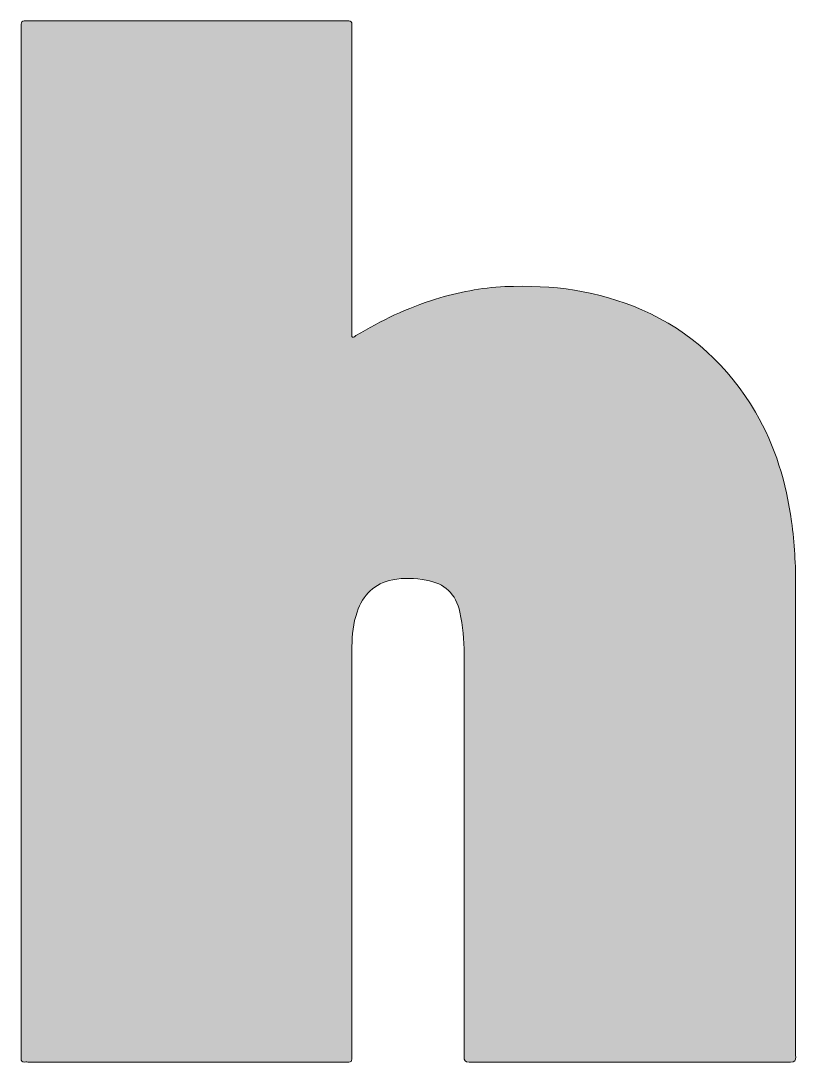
# Model space of a CAD drawing. Extents: x 497 to 1432, y -1294 to -588.
# Drawn here: x 497 to 931, y -1294 to -711 of the extents above; entities that cross this region are included whole.
import ezdxf

# ---------------------------------------------------------------- set-up
doc = ezdxf.new("R2010")
doc.units = 0
doc.header["$MEASUREMENT"] = 0
doc.layers.add('katman 1', color=7, linetype='Continuous')

# ---------------------------------------------------------------- blocks, each defined once
blk = doc.blocks.new('block 2')
at = {"layer": 'katman 1', "true_color": 0xffffff}
h = blk.add_hatch(color=7, dxfattribs=at)
h.dxf.hatch_style = 2
edge = h.paths.add_edge_path()
edge.add_spline(control_points=[(497.17, -1002.17), (497.17, -906.48), (497.17, -810.8), (497.17, -715.11), (497.17, -710.83), (497.17, -710.83), (501.37, -710.83), (560.33, -710.83), (619.28, -710.83), (678.24, -710.83), (679.03, -710.83), (679.82, -710.84), (680.6, -710.86), (681.76, -710.89), (682.33, -711.47), (682.33, -712.63), (682.33, -713.5), (682.35, -714.37), (682.35, -715.24), (682.35, -771.43), (682.35, -827.63), (682.35, -883.83), (682.35, -884.46), (682.29, -885.1), (682.36, -885.72), (682.45, -886.46), (681.93, -887.48), (682.74, -887.89), (683.38, -888.21), (683.99, -887.41), (684.58, -887.05), (698.66, -878.55), (713.39, -871.45), (729.15, -866.59), (741.77, -862.7), (754.63, -860.22), (767.86, -859.62), (794.35, -858.42), (820.06, -861.87), (844.5, -872.54), (872.08, -884.58), (893.08, -904.08), (908.19, -929.97), (919.23, -948.88), (925.37, -969.45), (928.37, -991.05), (930.06, -1003.25), (930.65, -1015.5), (930.64, -1027.8), (930.64, -1114.66), (930.64, -1201.52), (930.64, -1288.38), (930.64, -1289.16), (930.56, -1289.96), (930.65, -1290.74), (930.91, -1292.99), (930, -1293.72), (927.71, -1293.71), (867.81, -1293.66), (807.9, -1293.66), (748, -1293.72), (745.6, -1293.72), (745.08, -1292.8), (745.1, -1290.66), (745.19, -1283.8), (745.14, -1276.95), (745.14, -1270.09), (745.14, -1201.83), (745.13, -1133.57), (745.14, -1065.31), (745.14, -1057.42), (744.47, -1049.61), (742.76, -1041.87), (740.48, -1031.57), (734.19, -1025.72), (723.93, -1023.9), (717.67, -1022.79), (711.37, -1022.48), (705.13, -1023.7), (694.9, -1025.7), (688.49, -1032.13), (685.18, -1041.83), (683.05, -1048.08), (682.34, -1054.55), (682.34, -1061.13), (682.35, -1137.12), (682.35, -1213.1), (682.35, -1289.08), (682.35, -1294.3), (682.59, -1293.66), (677.77, -1293.67), (619.04, -1293.68), (560.32, -1293.67), (501.6, -1293.67), (500.81, -1293.67), (500.02, -1293.62), (499.24, -1293.68), (497.72, -1293.78), (497.06, -1293.11), (497.17, -1291.6), (497.22, -1290.73), (497.17, -1289.86), (497.17, -1289), (497.17, -1193.39), (497.17, -1097.78), (497.17, -1002.17)], knot_values=[0, 0, 0, 0, 1, 1, 1, 2, 2, 2, 3, 3, 3, 4, 4, 4, 5, 5, 5, 6, 6, 6, 7, 7, 7, 8, 8, 8, 9, 9, 9, 10, 10, 10, 11, 11, 11, 12, 12, 12, 13, 13, 13, 14, 14, 14, 15, 15, 15, 16, 16, 16, 17, 17, 17, 18, 18, 18, 19, 19, 19, 20, 20, 20, 21, 21, 21, 22, 22, 22, 23, 23, 23, 24, 24, 24, 25, 25, 25, 26, 26, 26, 27, 27, 27, 28, 28, 28, 29, 29, 29, 30, 30, 30, 31, 31, 31, 32, 32, 32, 33, 33, 33, 34, 34, 34, 35, 35, 35, 35], degree=3, periodic=1)
at = {"layer": 'katman 1', "lineweight": 0}
blk.add_open_spline([(497.17, -1002.17), (497.17, -906.48), (497.17, -810.8), (497.17, -715.11), (497.17, -710.83), (497.17, -710.83), (501.37, -710.83), (560.33, -710.83), (619.28, -710.83), (678.24, -710.83), (679.03, -710.83), (679.82, -710.84), (680.6, -710.86), (681.76, -710.89), (682.33, -711.47), (682.33, -712.63), (682.33, -713.5), (682.35, -714.37), (682.35, -715.24), (682.35, -771.43), (682.35, -827.63), (682.35, -883.83), (682.35, -884.46), (682.29, -885.1), (682.36, -885.72), (682.45, -886.46), (681.93, -887.48), (682.74, -887.89), (683.38, -888.21), (683.99, -887.41), (684.58, -887.05), (698.66, -878.55), (713.39, -871.45), (729.15, -866.59), (741.77, -862.7), (754.63, -860.22), (767.86, -859.62), (794.35, -858.42), (820.06, -861.87), (844.5, -872.54), (872.08, -884.58), (893.08, -904.08), (908.19, -929.97), (919.23, -948.88), (925.37, -969.45), (928.37, -991.05), (930.06, -1003.25), (930.65, -1015.5), (930.64, -1027.8), (930.64, -1114.66), (930.64, -1201.52), (930.64, -1288.38), (930.64, -1289.16), (930.56, -1289.96), (930.65, -1290.74), (930.91, -1292.99), (930, -1293.72), (927.71, -1293.71), (867.81, -1293.66), (807.9, -1293.66), (748, -1293.72), (745.6, -1293.72), (745.08, -1292.8), (745.1, -1290.66), (745.19, -1283.8), (745.14, -1276.95), (745.14, -1270.09), (745.14, -1201.83), (745.13, -1133.57), (745.14, -1065.31), (745.14, -1057.42), (744.47, -1049.61), (742.76, -1041.87), (740.48, -1031.57), (734.19, -1025.72), (723.93, -1023.9), (717.67, -1022.79), (711.37, -1022.48), (705.13, -1023.7), (694.9, -1025.7), (688.49, -1032.13), (685.18, -1041.83), (683.05, -1048.08), (682.34, -1054.55), (682.34, -1061.13), (682.35, -1137.12), (682.35, -1213.1), (682.35, -1289.08), (682.35, -1294.3), (682.59, -1293.66), (677.77, -1293.67), (619.04, -1293.68), (560.32, -1293.67), (501.6, -1293.67), (500.81, -1293.67), (500.02, -1293.62), (499.24, -1293.68), (497.72, -1293.78), (497.06, -1293.11), (497.17, -1291.6), (497.22, -1290.73), (497.17, -1289.86), (497.17, -1289), (497.17, -1193.39), (497.17, -1097.78), (497.17, -1002.17)], degree=3, knots=[0, 0, 0, 0, 1, 1, 1, 2, 2, 2, 3, 3, 3, 4, 4, 4, 5, 5, 5, 6, 6, 6, 7, 7, 7, 8, 8, 8, 9, 9, 9, 10, 10, 10, 11, 11, 11, 12, 12, 12, 13, 13, 13, 14, 14, 14, 15, 15, 15, 16, 16, 16, 17, 17, 17, 18, 18, 18, 19, 19, 19, 20, 20, 20, 21, 21, 21, 22, 22, 22, 23, 23, 23, 24, 24, 24, 25, 25, 25, 26, 26, 26, 27, 27, 27, 28, 28, 28, 29, 29, 29, 30, 30, 30, 31, 31, 31, 32, 32, 32, 33, 33, 33, 34, 34, 34, 35, 35, 35, 35], dxfattribs=at)

msp = doc.modelspace()

# ---------------------------------------------------------------- block references
at = {"layer": 'katman 1'}
msp.add_blockref('block 2', (0, 0), dxfattribs=at)

doc.saveas('drawing.dxf')
